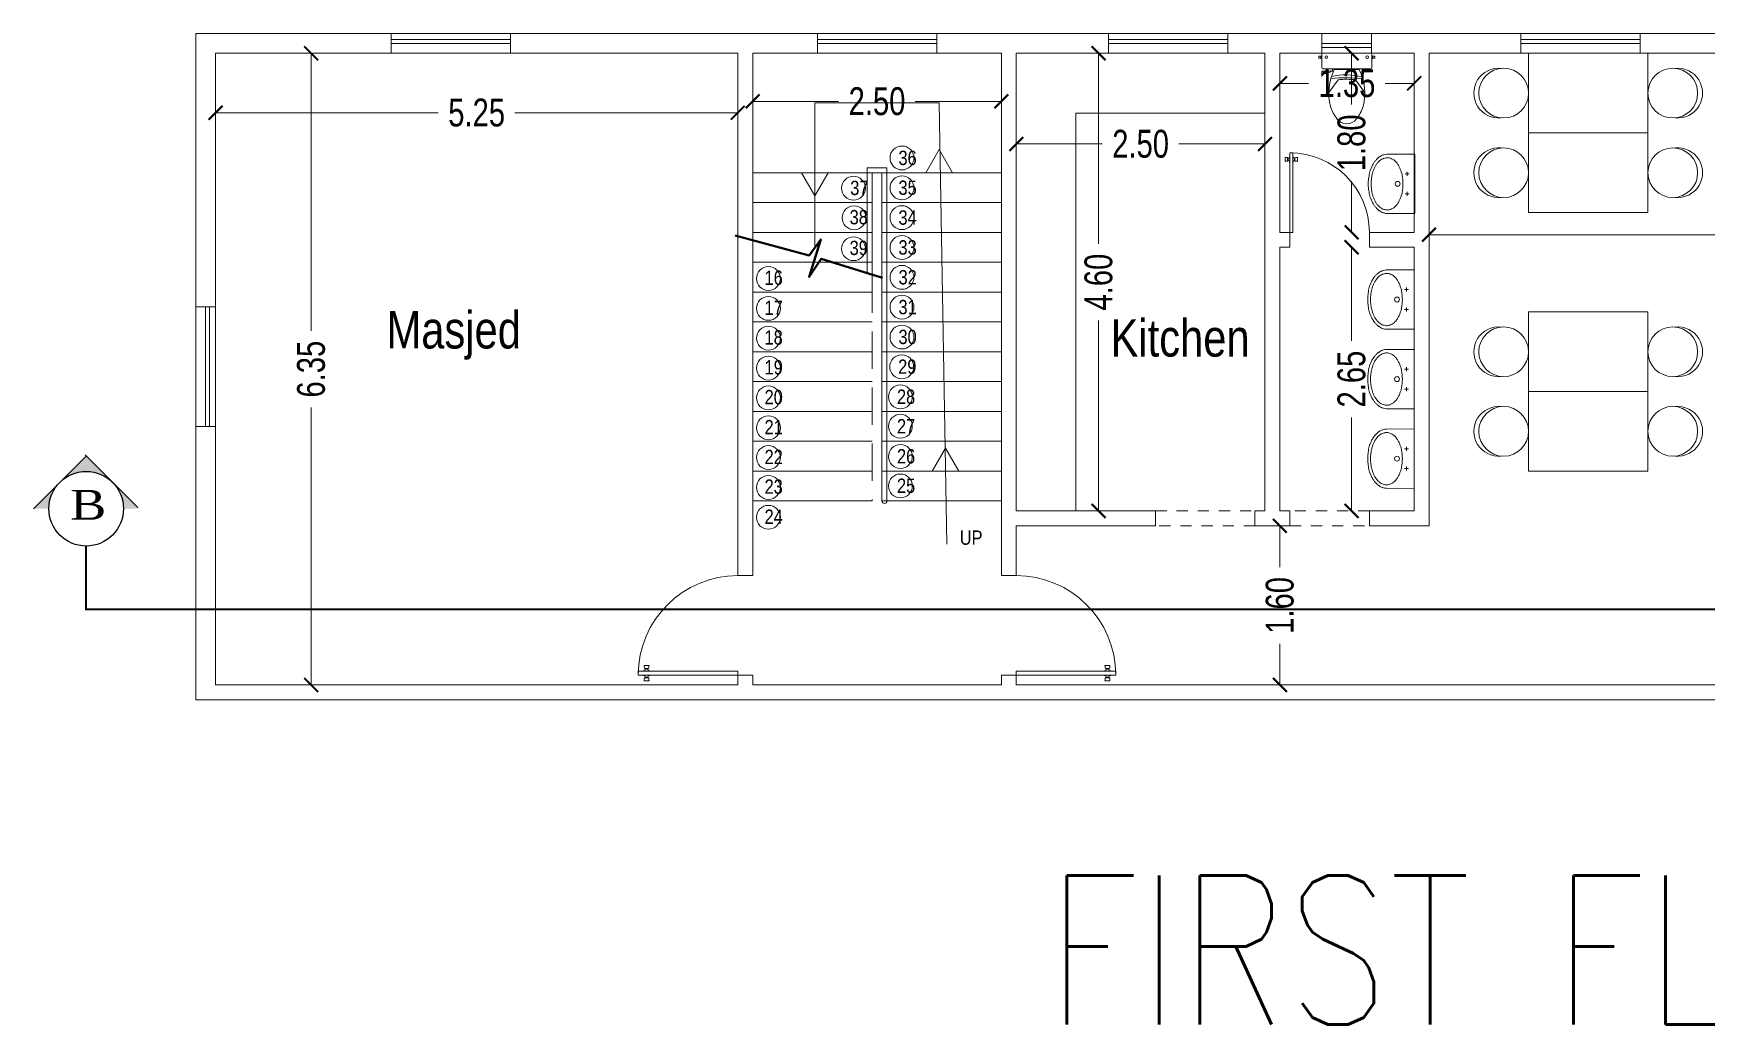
# Model space of a CAD drawing. Header units: millimetres. Extents: x -401 to 2889, y -234 to 146.
# Drawn here: x 227.12 to 243.94, y -32.61 to -22.65 of the extents above; entities that cross this region are included whole.
import ezdxf

# ---------------------------------------------------------------- set-up
doc = ezdxf.new("R2010")
doc.units = ezdxf.units.MM
doc.header["$LTSCALE"] = 3
doc.header["$MEASUREMENT"] = 0
for name, pattern in [('CACHE2', [0.1875, 0.125, -0.0625]), ('CENTER', [50.8, 31.75, -6.35, 6.35, -6.35]), ('CONTINU', [0]), ('HIDDEN2', [0.1875, 0.125, -0.0625])]:
    doc.linetypes.add(name, pattern=pattern)
doc.layers.get('0').update_dxf_attribs({"color": 3, "lineweight": 9})
doc.layers.add('AJEC LOGO', color=4, linetype='Continuous')
doc.layers.add('ARCH_SUBTITLE TEXT', color=10, linetype='Continuous')
for name, color, linetype, lineweight in [('DIM-IN', 1, 'Continuous', 0), ('Drw - Arch - brick (0.20)', 7, 'CONTINU', 20), ('Drw - Arch - brick (0.40)', 1, 'CONTINU', 40), ('Drw - Arch - Door (0.05)', 141, 'CONTINU', 5), ('Drw - Arch - Furniture (0.05)', 31, 'Continuous', 5), ('Drw - Arch - Stairs (0.15)', 3, 'CONTINU', 15), ('Drw - Arch - Window (0.05)', 4, 'CONTINU', 5), ('Drw - Hatch', 8, 'CONTINU', 0), ('Drw - Text', 2, 'CONTINU', 0), ('HIDDEN', 6, 'HIDDEN2', 13), ('SAINT', 140, 'Continuous', 9), ('text', 7, 'Continuous', 0)]:
    doc.layers.add(name, color=color, linetype=linetype, lineweight=lineweight)
doc.styles.add('drwazah arabic', font='ARIALUNI.TTF', dxfattribs={"width": 0.75})
doc.styles.add('Drwazah english', font='sosa.shx', dxfattribs={"width": 0.75})
doc.styles.add('SC 50', font='romans.shx', dxfattribs={"width": 0.9})
doc.styles.get("Standard").update_dxf_attribs({"font": 'simplex.shx', "width": 0.8})
doc.dimstyles.new('Arch A-D 1-200m', dxfattribs={"dimscale": 2, "dimtxt": 0.14, "dimasz": 0.07, "dimexe": 0, "dimexo": 0, "dimgap": 0.05, "dimtad": 0, "dimzin": 1, "dimdsep": 46, "dimtxsty": 'drwazah arabic', "dimblk": 'ARCHTICK', "dimcen": 0, "dimse1": 1, "dimse2": 1, "dimclrd": 9, "dimclre": 9, "dimclrt": 6, "dimaunit": 2, "dimazin": 0, "dimtfac": 1, "dimtmove": 0, "dimatfit": 0, "dimldrblk": 'ARCHTICK', "dimfxl": 0.18, "dimtolj": 1, "dimtzin": 0, "dimlwd": 9, "dimlwe": 9, "dimarcsym": 2})

# ---------------------------------------------------------------- blocks, each defined once
blk = doc.blocks.new('1 M')
at = {"layer": 'Drw - Arch - Door (0.05)'}
for p, q in [((-4544.375, 1057.03), (-4544.375, 1058.03)), ((-4544.375, 1058.03), (-4544.337, 1058.03)), ((-4544.337, 1057.03), (-4544.337, 1058.03)), ((-4544.434, 1057.971), (-4544.433, 1057.972)), ((-4544.434, 1057.97), (-4544.434, 1057.971)), ((-4544.434, 1057.923), (-4544.434, 1057.971)), ((-4544.434, 1057.97), (-4544.434, 1057.969)), ((-4544.434, 1057.968), (-4544.434, 1057.969)), ((-4544.434, 1057.969), (-4544.434, 1057.969)), ((-4544.434, 1057.968), (-4544.434, 1057.967)), ((-4544.434, 1057.967), (-4544.434, 1057.966)), ((-4544.434, 1057.963), (-4544.434, 1057.966)), ((-4544.434, 1057.963), (-4544.434, 1057.963)), ((-4544.434, 1057.963), (-4544.434, 1057.959)), ((-4544.434, 1057.959), (-4544.434, 1057.958)), ((-4544.434, 1057.953), (-4544.434, 1057.958)), ((-4544.434, 1057.953), (-4544.434, 1057.953)), ((-4544.434, 1057.941), (-4544.434, 1057.953)), ((-4544.434, 1057.936), (-4544.434, 1057.941)), ((-4544.434, 1057.941), (-4544.434, 1057.941)), ((-4544.434, 1057.936), (-4544.434, 1057.935)), ((-4544.434, 1057.935), (-4544.434, 1057.931)), ((-4544.434, 1057.928), (-4544.434, 1057.931)), ((-4544.434, 1057.931), (-4544.434, 1057.931)), ((-4544.434, 1057.927), (-4544.434, 1057.928)), ((-4544.434, 1057.926), (-4544.434, 1057.927)), ((-4544.434, 1057.925), (-4544.434, 1057.926)), ((-4544.434, 1057.925), (-4544.434, 1057.924)), ((-4544.434, 1057.925), (-4544.434, 1057.925)), ((-4544.434, 1057.923), (-4544.434, 1057.924)), ((-4544.433, 1057.922), (-4544.434, 1057.923)), ((-4544.433, 1057.972), (-4544.432, 1057.972)), ((-4544.433, 1057.922), (-4544.433, 1057.972)), ((-4544.432, 1057.922), (-4544.433, 1057.922)), ((-4544.432, 1057.972), (-4544.424, 1057.972)), ((-4544.424, 1057.923), (-4544.432, 1057.922)), ((-4544.424, 1057.972), (-4544.416, 1057.971)), ((-4544.416, 1057.924), (-4544.424, 1057.923)), ((-4544.416, 1057.971), (-4544.408, 1057.969)), ((-4544.408, 1057.925), (-4544.416, 1057.924)), ((-4544.408, 1057.969), (-4544.403, 1057.968)), ((-4544.403, 1057.926), (-4544.408, 1057.925)), ((-4544.403, 1057.968), (-4544.402, 1057.967)), ((-4544.403, 1057.926), (-4544.403, 1057.968)), ((-4544.402, 1057.927), (-4544.403, 1057.926)), ((-4544.402, 1057.967), (-4544.401, 1057.959)), ((-4544.402, 1057.927), (-4544.402, 1057.967)), ((-4544.401, 1057.935), (-4544.402, 1057.927)), ((-4544.401, 1057.959), (-4544.4, 1057.958)), ((-4544.401, 1057.959), (-4544.401, 1057.935)), ((-4544.4, 1057.936), (-4544.401, 1057.935)), ((-4544.4, 1057.958), (-4544.397, 1057.958)), ((-4544.4, 1057.958), (-4544.4, 1057.936)), ((-4544.397, 1057.936), (-4544.4, 1057.936)), ((-4544.397, 1057.96), (-4544.396, 1057.961)), ((-4544.397, 1057.96), (-4544.397, 1057.958)), ((-4544.397, 1057.958), (-4544.397, 1057.936)), ((-4544.397, 1057.936), (-4544.397, 1057.934)), ((-4544.396, 1057.933), (-4544.397, 1057.934)), ((-4544.396, 1057.961), (-4544.386, 1057.963)), ((-4544.386, 1057.931), (-4544.396, 1057.933)), ((-4544.386, 1057.963), (-4544.385, 1057.963)), ((-4544.385, 1057.931), (-4544.386, 1057.931)), ((-4544.385, 1057.963), (-4544.384, 1057.963)), ((-4544.384, 1057.931), (-4544.385, 1057.931)), ((-4544.384, 1057.965), (-4544.38, 1057.979)), ((-4544.384, 1057.964), (-4544.384, 1057.965)), ((-4544.384, 1057.963), (-4544.384, 1057.964)), ((-4544.384, 1057.93), (-4544.384, 1057.931)), ((-4544.384, 1057.929), (-4544.384, 1057.93)), ((-4544.38, 1057.915), (-4544.384, 1057.929)), ((-4544.38, 1057.979), (-4544.379, 1057.98)), ((-4544.38, 1057.979), (-4544.38, 1057.979)), ((-4544.38, 1057.915), (-4544.38, 1057.915)), ((-4544.379, 1057.915), (-4544.38, 1057.915)), ((-4544.379, 1057.98), (-4544.378, 1057.98)), ((-4544.379, 1057.98), (-4544.379, 1057.98)), ((-4544.379, 1057.914), (-4544.379, 1057.915)), ((-4544.378, 1057.914), (-4544.379, 1057.914)), ((-4544.378, 1057.98), (-4544.375, 1057.98)), ((-4544.375, 1057.914), (-4544.378, 1057.914)), ((-4544.334, 1057.98), (-4544.337, 1057.98)), ((-4544.337, 1057.914), (-4544.334, 1057.914)), ((-4544.333, 1057.98), (-4544.334, 1057.98)), ((-4544.334, 1057.914), (-4544.333, 1057.914)), ((-4544.333, 1057.979), (-4544.333, 1057.98)), ((-4544.333, 1057.98), (-4544.333, 1057.98)), ((-4544.332, 1057.979), (-4544.333, 1057.979)), ((-4544.333, 1057.915), (-4544.332, 1057.915)), ((-4544.333, 1057.914), (-4544.333, 1057.915)), ((-4544.333, 1057.915), (-4544.333, 1057.915)), ((-4544.329, 1057.965), (-4544.332, 1057.979)), ((-4544.332, 1057.915), (-4544.329, 1057.929)), ((-4544.328, 1057.964), (-4544.329, 1057.965)), ((-4544.329, 1057.929), (-4544.328, 1057.93)), ((-4544.328, 1057.963), (-4544.328, 1057.964)), ((-4544.327, 1057.963), (-4544.328, 1057.963)), ((-4544.328, 1057.93), (-4544.328, 1057.931)), ((-4544.328, 1057.931), (-4544.327, 1057.931)), ((-4544.326, 1057.963), (-4544.327, 1057.963)), ((-4544.327, 1057.931), (-4544.326, 1057.931)), ((-4544.316, 1057.961), (-4544.326, 1057.963)), ((-4544.326, 1057.931), (-4544.316, 1057.933)), ((-4544.316, 1057.96), (-4544.316, 1057.961)), ((-4544.316, 1057.96), (-4544.316, 1057.958)), ((-4544.312, 1057.958), (-4544.316, 1057.958)), ((-4544.316, 1057.958), (-4544.316, 1057.936)), ((-4544.316, 1057.936), (-4544.312, 1057.936)), ((-4544.316, 1057.936), (-4544.316, 1057.934)), ((-4544.316, 1057.933), (-4544.316, 1057.934)), ((-4544.31, 1057.967), (-4544.312, 1057.959)), ((-4544.312, 1057.959), (-4544.312, 1057.958)), ((-4544.312, 1057.959), (-4544.312, 1057.935)), ((-4544.312, 1057.958), (-4544.312, 1057.936)), ((-4544.312, 1057.936), (-4544.312, 1057.935)), ((-4544.312, 1057.935), (-4544.31, 1057.927)), ((-4544.304, 1057.969), (-4544.31, 1057.968)), ((-4544.31, 1057.968), (-4544.31, 1057.967)), ((-4544.31, 1057.926), (-4544.31, 1057.968)), ((-4544.31, 1057.927), (-4544.31, 1057.967)), ((-4544.31, 1057.927), (-4544.31, 1057.926)), ((-4544.31, 1057.926), (-4544.304, 1057.925)), ((-4544.296, 1057.971), (-4544.304, 1057.969)), ((-4544.304, 1057.925), (-4544.296, 1057.924)), ((-4544.288, 1057.972), (-4544.296, 1057.971)), ((-4544.296, 1057.924), (-4544.288, 1057.923)), ((-4544.28, 1057.972), (-4544.288, 1057.972)), ((-4544.288, 1057.923), (-4544.28, 1057.922)), ((-4544.279, 1057.972), (-4544.28, 1057.972)), ((-4544.28, 1057.922), (-4544.279, 1057.922)), ((-4544.278, 1057.971), (-4544.279, 1057.972)), ((-4544.279, 1057.922), (-4544.279, 1057.972)), ((-4544.279, 1057.922), (-4544.278, 1057.923)), ((-4544.278, 1057.97), (-4544.278, 1057.971)), ((-4544.278, 1057.923), (-4544.278, 1057.971)), ((-4544.278, 1057.97), (-4544.278, 1057.969)), ((-4544.278, 1057.968), (-4544.278, 1057.969)), ((-4544.278, 1057.969), (-4544.278, 1057.969)), ((-4544.278, 1057.968), (-4544.278, 1057.967)), ((-4544.278, 1057.967), (-4544.278, 1057.966)), ((-4544.278, 1057.963), (-4544.278, 1057.966)), ((-4544.278, 1057.963), (-4544.278, 1057.963)), ((-4544.278, 1057.963), (-4544.278, 1057.959)), ((-4544.278, 1057.959), (-4544.278, 1057.958)), ((-4544.278, 1057.953), (-4544.278, 1057.958)), ((-4544.278, 1057.953), (-4544.278, 1057.953)), ((-4544.278, 1057.941), (-4544.278, 1057.953)), ((-4544.278, 1057.936), (-4544.278, 1057.941)), ((-4544.278, 1057.941), (-4544.278, 1057.941)), ((-4544.278, 1057.936), (-4544.278, 1057.935)), ((-4544.278, 1057.935), (-4544.278, 1057.931)), ((-4544.278, 1057.928), (-4544.278, 1057.931)), ((-4544.278, 1057.931), (-4544.278, 1057.931)), ((-4544.278, 1057.927), (-4544.278, 1057.928)), ((-4544.278, 1057.926), (-4544.278, 1057.927)), ((-4544.278, 1057.925), (-4544.278, 1057.926)), ((-4544.278, 1057.925), (-4544.278, 1057.924)), ((-4544.278, 1057.925), (-4544.278, 1057.925)), ((-4544.278, 1057.923), (-4544.278, 1057.924)), ((-4544.375, 1057.03), (-4544.337, 1057.03))]:
    blk.add_line(p, q, dxfattribs=at)
blk.add_arc((-4544.375, 1057.03), 1, 0, 90, dxfattribs=at)
blk = doc.blocks.new('_ArchTick')
at = {"color": 0, "linetype": 'ByBlock', "const_width": 0.15}
blk.add_lwpolyline([(-0.5, -0.5), (0.5, 0.5)], dxfattribs=at)
blk = doc.blocks.new('*D210')
at = {"layer": 'Defpoints', "color": 0, "transparency": 16777216}
for p in [(237.003, -22.845), (239.503, -22.845), (237.003, -23.756)]:
    blk.add_point(p, dxfattribs=at)
at = {"layer": 'DIM-IN', "color": 9, "linetype": 'ByBlock', "lineweight": 9, "transparency": 16777216}
for p, q in [((237.003, -23.756), (237.867, -23.756)), ((239.503, -23.756), (238.638, -23.756))]:
    blk.add_line(p, q, dxfattribs=at)
at = {"layer": 'DIM-IN', "color": 9, "lineweight": 9, "transparency": 16777216, "xscale": 0.14, "yscale": 0.14, "zscale": 0.14, "rotation": 180}
blk.add_blockref('_ArchTick', (237.003, -23.756), dxfattribs=at)
at = {"layer": 'DIM-IN', "color": 9, "lineweight": 9, "transparency": 16777216, "xscale": 0.14, "yscale": 0.14, "zscale": 0.14}
blk.add_blockref('_ArchTick', (239.503, -23.756), dxfattribs=at)
at = {"layer": 'DIM-IN', "color": 6, "transparency": 16777216, "insert": (238.253, -23.756), "char_height": 0.28, "attachment_point": 5, "style": 'drwazah arabic'}
blk.add_mtext('\\A1;2.50', dxfattribs=at)
blk = doc.blocks.new('*D211')
at = {"layer": 'Defpoints', "color": 0, "transparency": 16777216}
for p in [(237.83, -22.845), (238.403, -22.845), (238.403, -27.445)]:
    blk.add_point(p, dxfattribs=at)
at = {"layer": 'DIM-IN', "color": 9, "linetype": 'ByBlock', "lineweight": 9, "transparency": 16777216}
for p, q in [((237.83, -22.845), (237.83, -24.76)), ((237.83, -27.445), (237.83, -25.531))]:
    blk.add_line(p, q, dxfattribs=at)
at = {"layer": 'DIM-IN', "color": 9, "lineweight": 9, "transparency": 16777216, "xscale": 0.14, "yscale": 0.14, "zscale": 0.14}
for p, rotation in [((237.83, -22.845), 90), ((237.83, -27.445), 270)]:
    blk.add_blockref('_ArchTick', p, dxfattribs=dict(at, rotation=rotation))
at = {"layer": 'DIM-IN', "color": 6, "transparency": 16777216, "insert": (237.83, -25.145), "char_height": 0.28, "attachment_point": 5, "rotation": 90, "style": 'drwazah arabic'}
blk.add_mtext('\\A1;4.60', dxfattribs=at)
blk = doc.blocks.new('*D212')
at = {"layer": 'Defpoints', "color": 0, "transparency": 16777216}
for p in [(228.953, -22.845), (229.914, -22.845), (228.953, -29.195)]:
    blk.add_point(p, dxfattribs=at)
at = {"layer": 'DIM-IN', "color": 9, "linetype": 'ByBlock', "lineweight": 9, "transparency": 16777216}
for p, q in [((229.914, -22.845), (229.914, -25.635)), ((229.914, -29.195), (229.914, -26.406))]:
    blk.add_line(p, q, dxfattribs=at)
at = {"layer": 'DIM-IN', "color": 9, "lineweight": 9, "transparency": 16777216, "xscale": 0.14, "yscale": 0.14, "zscale": 0.14}
for p, rotation in [((229.914, -22.845), 90), ((229.914, -29.195), 270)]:
    blk.add_blockref('_ArchTick', p, dxfattribs=dict(at, rotation=rotation))
at = {"layer": 'DIM-IN', "color": 6, "transparency": 16777216, "insert": (229.914, -26.02), "char_height": 0.28, "attachment_point": 5, "rotation": 90, "style": 'drwazah arabic'}
blk.add_mtext('\\A1;6.35', dxfattribs=at)
blk = doc.blocks.new('*D213')
at = {"layer": 'Defpoints', "color": 0, "transparency": 16777216}
for p in [(228.953, -22.845), (234.203, -22.845), (234.203, -23.442)]:
    blk.add_point(p, dxfattribs=at)
at = {"layer": 'DIM-IN', "color": 9, "linetype": 'ByBlock', "lineweight": 9, "transparency": 16777216}
for p, q in [((228.953, -23.442), (231.192, -23.442)), ((234.203, -23.442), (231.963, -23.442))]:
    blk.add_line(p, q, dxfattribs=at)
at = {"layer": 'DIM-IN', "color": 9, "lineweight": 9, "transparency": 16777216, "xscale": 0.14, "yscale": 0.14, "zscale": 0.14, "rotation": 180}
blk.add_blockref('_ArchTick', (228.953, -23.442), dxfattribs=at)
at = {"layer": 'DIM-IN', "color": 9, "lineweight": 9, "transparency": 16777216, "xscale": 0.14, "yscale": 0.14, "zscale": 0.14}
blk.add_blockref('_ArchTick', (234.203, -23.442), dxfattribs=at)
at = {"layer": 'DIM-IN', "color": 6, "transparency": 16777216, "insert": (231.578, -23.442), "char_height": 0.28, "attachment_point": 5, "style": 'drwazah arabic'}
blk.add_mtext('\\A1;5.25', dxfattribs=at)
blk = doc.blocks.new('*D208')
at = {"layer": 'Defpoints', "color": 0, "transparency": 16777216}
for p in [(250.153, -24.668), (241.153, -27.595), (250.153, -27.595)]:
    blk.add_point(p, dxfattribs=at)
at = {"layer": 'DIM-IN', "color": 9, "linetype": 'ByBlock', "lineweight": 9, "transparency": 16777216}
for p, q in [((241.153, -24.668), (245.267, -24.668)), ((250.153, -24.668), (246.038, -24.668))]:
    blk.add_line(p, q, dxfattribs=at)
at = {"layer": 'DIM-IN', "color": 9, "lineweight": 9, "transparency": 16777216, "xscale": 0.14, "yscale": 0.14, "zscale": 0.14, "rotation": 180}
blk.add_blockref('_ArchTick', (241.153, -24.668), dxfattribs=at)
at = {"layer": 'DIM-IN', "color": 9, "lineweight": 9, "transparency": 16777216, "xscale": 0.14, "yscale": 0.14, "zscale": 0.14}
blk.add_blockref('_ArchTick', (250.153, -24.668), dxfattribs=at)
at = {"layer": 'DIM-IN', "color": 6, "transparency": 16777216, "insert": (245.653, -24.668), "char_height": 0.28, "attachment_point": 5, "style": 'drwazah arabic'}
blk.add_mtext('\\A1;9.00', dxfattribs=at)
blk = doc.blocks.new('*D209')
at = {"layer": 'Defpoints', "color": 0, "transparency": 16777216}
for p in [(239.653, -27.595), (239.653, -29.195), (239.653, -29.195)]:
    blk.add_point(p, dxfattribs=at)
at = {"layer": 'DIM-IN', "color": 9, "linetype": 'ByBlock', "lineweight": 9, "transparency": 16777216}
for p, q in [((239.653, -27.595), (239.653, -28.01)), ((239.653, -29.195), (239.653, -28.781))]:
    blk.add_line(p, q, dxfattribs=at)
at = {"layer": 'DIM-IN', "color": 9, "lineweight": 9, "transparency": 16777216, "xscale": 0.14, "yscale": 0.14, "zscale": 0.14}
for p, rotation in [((239.653, -27.595), 90), ((239.653, -29.195), 270)]:
    blk.add_blockref('_ArchTick', p, dxfattribs=dict(at, rotation=rotation))
at = {"layer": 'DIM-IN', "color": 6, "transparency": 16777216, "insert": (239.653, -28.395), "char_height": 0.28, "attachment_point": 5, "rotation": 90, "style": 'drwazah arabic'}
blk.add_mtext('\\A1;1.60', dxfattribs=at)
blk = doc.blocks.new('wash-1')
at = {"color": 0, "linetype": 'ByBlock'}
for p, q in [((-0.299, 0), (-0.298, -0.28)), ((0.299, 0), (-0.299, 0)), ((0.298, -0.28), (0.299, 0)), ((-0.08, -0.077), (-0.12, -0.077)), ((-0.1, -0.057), (-0.1, -0.097)), ((0.08, -0.077), (0.12, -0.077)), ((0.1, -0.057), (0.1, -0.097)), ((-0.293, -0.309), (-0.29, -0.316)), ((0.29, -0.316), (0.293, -0.309)), ((-0.018, -0.467), (0, -0.467)), ((0, -0.439), (-0.015, -0.439)), ((0.015, -0.439), (0, -0.439)), ((0, -0.467), (0.018, -0.467))]:
    blk.add_line(p, q, dxfattribs=at)
blk.add_circle((0, -0.172), 0.025, dxfattribs=at)
for centre, radius, start, end in [((-0.032, -0.419), 0.298, 119.5384, 126.0455), ((-0.035, -0.414), 0.292, 112.8889, 119.5334), ((-0.047, -0.384), 0.259, 105.8293, 112.8859), ((-0.028, -0.451), 0.33, 100.2651, 105.8331), ((0.017, -0.734), 0.616, 91.5357, 99.6683), ((-0.017, -0.734), 0.616, 80.3291, 88.4617), ((0.028, -0.451), 0.33, 74.1669, 79.7349), ((0.047, -0.384), 0.259, 67.1141, 74.1707), ((0.035, -0.414), 0.292, 60.4666, 67.1111), ((0.032, -0.419), 0.298, 53.9545, 60.4616), ((-0.201, -0.279), 0.0968, 180.3, 197.9123), ((-0.165, -0.276), 0.132, 197.9119, 207.6464), ((-0.183, -0.277), 0.0805, 164.696, 177.6311), ((-0.173, -0.277), 0.09, 177.6362, 189.223), ((-0.144, -0.273), 0.119, 189.2301, 199.2848), ((-0.121, -0.294), 0.145, 155.0769, 164.6969), ((-0.155, -0.276), 0.108, 199.2854, 210.4378), ((-0.121, -0.294), 0.145, 145.4065, 155.0723), ((-0.109, -0.249), 0.162, 210.4303, 219.5241), ((-0.129, -0.288), 0.135, 135.3929, 145.4019), ((-0.122, -0.295), 0.145, 126.0467, 135.3922), ((0.122, -0.295), 0.145, 44.6078, 53.9533), ((0.129, -0.288), 0.135, 34.5981, 44.6071), ((0.109, -0.249), 0.162, 320.4759, 329.5697), ((0.121, -0.294), 0.145, 24.9277, 34.5935), ((0.155, -0.276), 0.108, 329.5597, 340.7121), ((0.121, -0.294), 0.145, 15.3031, 24.9231), ((0.144, -0.273), 0.119, 340.7179, 350.7725), ((0.183, -0.277), 0.0805, 2.3689, 15.304), ((0.173, -0.277), 0.09, 350.777, 2.3638), ((0.165, -0.276), 0.132, 332.3536, 342.0881), ((0.201, -0.279), 0.0968, 342.0877, 359.7), ((-0.152, -0.269), 0.146, 207.644, 216.898), ((-0.106, -0.234), 0.205, 216.8919, 223.5363), ((-0.053, -0.184), 0.277, 223.5434, 229.2488), ((-0.12, -0.259), 0.147, 219.5248, 229.5566), ((-0.103, -0.242), 0.201, 229.2557, 237.1136), ((-0.065, -0.193), 0.232, 229.5598, 237.5322), ((-0.023, -0.117), 0.349, 237.1226, 243.08), ((-0.045, -0.163), 0.269, 237.5332, 244.4524), ((0, -0.073), 0.398, 243.0864, 248.3109), ((-0.04, -0.153), 0.28, 244.4603, 251.2421), ((-0.063, -0.232), 0.228, 248.3137, 255.2329), ((-0.019, -0.089), 0.347, 251.2414, 256.7179), ((-0.023, -0.078), 0.387, 255.2295, 259.3085), ((-0.012, -0.058), 0.379, 256.7125, 261.9599), ((-0.012, -0.02), 0.445, 259.3091, 263.1132), ((0.08, 0.591), 1.034, 261.9603, 263.8854), ((0.031, 0.336), 0.804, 263.1071, 265.2155), ((-0.011, -0.173), 0.294, 265.2152, 268.6985), ((-0.01, -0.246), 0.193, 263.8941, 268.3626), ((0.01, -0.246), 0.193, 271.6374, 276.1059), ((0.011, -0.173), 0.294, 271.3015, 274.7848), ((-0.08, 0.591), 1.034, 276.1146, 278.0397), ((-0.031, 0.336), 0.804, 274.7845, 276.8929), ((0.012, -0.058), 0.379, 278.0401, 283.2875), ((0.012, -0.02), 0.445, 276.8868, 280.6909), ((0.023, -0.078), 0.387, 280.6915, 284.7705), ((0.019, -0.089), 0.347, 283.2817, 288.7581), ((0.063, -0.232), 0.228, 284.7671, 291.6863), ((0.04, -0.153), 0.28, 288.7585, 295.5403), ((0, -0.073), 0.398, 291.6885, 296.9129), ((0.045, -0.163), 0.269, 295.5468, 302.466), ((0.023, -0.117), 0.349, 296.9208, 302.8782), ((0.065, -0.193), 0.232, 302.4689, 310.4412), ((0.103, -0.242), 0.201, 302.8864, 310.7443), ((0.12, -0.259), 0.147, 310.4434, 320.4752), ((0.053, -0.184), 0.277, 310.7512, 316.4566), ((0.106, -0.234), 0.205, 316.4637, 323.1081), ((0.152, -0.269), 0.146, 323.102, 332.356)]:
    blk.add_arc(centre, radius, start, end, dxfattribs=at)
blk = doc.blocks.new('ee')
at = {"layer": 'SAINT', "color": 0}
for p, q in [((0.32, 0.091), (0.193, 0.183)), ((0.433, 0.243), (0.433, -0.237)), ((0.578, 0.253), (0.443, 0.253)), ((0.536, 0.264), (0.536, 0.254)), ((0.561, 0.264), (0.536, 0.264)), ((0.561, 0.254), (0.536, 0.254)), ((0.539, 0.284), (0.539, 0.264)), ((0.558, 0.284), (0.539, 0.284)), ((0.558, 0.284), (0.558, 0.264)), ((0.561, 0.264), (0.561, 0.254)), ((0.588, 0.243), (0.588, -0.237)), ((0.426, 0.128), (0.426, -0.122)), ((0.322, -0.085), (0.193, -0.178)), ((0.386, -0.196), (0.401, -0.157)), ((0.401, -0.157), (0.408, -0.157)), ((0.408, -0.141), (0.433, -0.141)), ((0.408, -0.141), (0.408, -0.247)), ((0.386, -0.196), (0.386, -0.247)), ((0.408, -0.247), (0.386, -0.247)), ((0.408, -0.2), (0.433, -0.2)), ((0.578, -0.247), (0.443, -0.247)), ((0.561, -0.249), (0.536, -0.249)), ((0.536, -0.259), (0.536, -0.249)), ((0.561, -0.259), (0.536, -0.259)), ((0.539, -0.279), (0.539, -0.259)), ((0.558, -0.279), (0.539, -0.279)), ((0.558, -0.279), (0.558, -0.259)), ((0.561, -0.259), (0.561, -0.249))]:
    blk.add_line(p, q, dxfattribs=at)
for centre in [(0.549, 0.208), (0.549, -0.203)]:
    blk.add_circle(centre, 0.0125, dxfattribs=at)
for centre, radius, start, end in [((0.184, -0.374), 0.557, 64.2321, 103.6755), ((0.443, 0.243), 0.01, 90, 180), ((0.578, 0.243), 0.01, 360, 90), ((-0.001, 0.002), 0.12, 126.3794, 233.6206), ((0.208, -0.262), 0.457, 109.8949, 127.7618), ((-0.364, -0.001), 0.691, 353.0361, 7.6986), ((-1.179, -0.01), 1.521, 354.4729, 6.5448), ((-0.288, -0.003), 0.659, 346.9796, 14.0724), ((0.201, 0.265), 0.452, 232.7451, 250.7058), ((0.184, 0.379), 0.557, 256.3245, 295.7679), ((0.443, -0.237), 0.01, 180, 270), ((0.578, -0.237), 0.01, 270, 360)]:
    blk.add_arc(centre, radius, start, end, dxfattribs=at)
blk = doc.blocks.new('*D219')
at = {"layer": 'Defpoints', "color": 0, "transparency": 16777216}
for p in [(239.653, -22.845), (241.003, -22.845), (241.003, -23.147)]:
    blk.add_point(p, dxfattribs=at)
at = {"layer": 'DIM-IN', "color": 9, "linetype": 'ByBlock', "lineweight": 9, "transparency": 16777216}
for p, q in [((239.653, -23.147), (239.942, -23.147)), ((241.003, -23.147), (240.713, -23.147))]:
    blk.add_line(p, q, dxfattribs=at)
at = {"layer": 'DIM-IN', "color": 9, "lineweight": 9, "transparency": 16777216, "xscale": 0.14, "yscale": 0.14, "zscale": 0.14, "rotation": 180}
blk.add_blockref('_ArchTick', (239.653, -23.147), dxfattribs=at)
at = {"layer": 'DIM-IN', "color": 9, "lineweight": 9, "transparency": 16777216, "xscale": 0.14, "yscale": 0.14, "zscale": 0.14}
blk.add_blockref('_ArchTick', (241.003, -23.147), dxfattribs=at)
at = {"layer": 'DIM-IN', "color": 6, "transparency": 16777216, "insert": (240.328, -23.147), "char_height": 0.28, "attachment_point": 5, "style": 'drwazah arabic'}
blk.add_mtext('\\A1;1.35', dxfattribs=at)
blk = doc.blocks.new('*D220')
at = {"layer": 'Defpoints', "color": 0, "transparency": 16777216}
for p in [(241.003, -22.845), (240.374, -24.645), (241.003, -24.645)]:
    blk.add_point(p, dxfattribs=at)
at = {"layer": 'DIM-IN', "color": 9, "linetype": 'ByBlock', "lineweight": 9, "transparency": 16777216}
for p, q in [((240.374, -22.845), (240.374, -23.36)), ((240.374, -24.645), (240.374, -24.131))]:
    blk.add_line(p, q, dxfattribs=at)
at = {"layer": 'DIM-IN', "color": 9, "lineweight": 9, "transparency": 16777216, "xscale": 0.14, "yscale": 0.14, "zscale": 0.14}
for p, rotation in [((240.374, -22.845), 90), ((240.374, -24.645), 270)]:
    blk.add_blockref('_ArchTick', p, dxfattribs=dict(at, rotation=rotation))
at = {"layer": 'DIM-IN', "color": 6, "transparency": 16777216, "insert": (240.374, -23.745), "char_height": 0.28, "attachment_point": 5, "rotation": 90, "style": 'drwazah arabic'}
blk.add_mtext('\\A1;1.80', dxfattribs=at)
blk = doc.blocks.new('*D221')
at = {"layer": 'Defpoints', "color": 0, "transparency": 16777216}
for p in [(241.003, -24.795), (240.374, -27.445), (241.003, -27.445)]:
    blk.add_point(p, dxfattribs=at)
at = {"layer": 'DIM-IN', "color": 9, "linetype": 'ByBlock', "lineweight": 9, "transparency": 16777216}
for p, q in [((240.374, -24.795), (240.374, -25.735)), ((240.374, -27.445), (240.374, -26.506))]:
    blk.add_line(p, q, dxfattribs=at)
at = {"layer": 'DIM-IN', "color": 9, "lineweight": 9, "transparency": 16777216, "xscale": 0.14, "yscale": 0.14, "zscale": 0.14}
for p, rotation in [((240.374, -24.795), 90), ((240.374, -27.445), 270)]:
    blk.add_blockref('_ArchTick', p, dxfattribs=dict(at, rotation=rotation))
at = {"layer": 'DIM-IN', "color": 6, "transparency": 16777216, "insert": (240.374, -26.12), "char_height": 0.28, "attachment_point": 5, "rotation": 90, "style": 'drwazah arabic'}
blk.add_mtext('\\A1;2.65', dxfattribs=at)
blk = doc.blocks.new('*D206')
at = {"layer": 'Defpoints', "color": 0, "transparency": 16777216}
for p in [(234.353, -22.845), (236.853, -22.845), (234.353, -23.328)]:
    blk.add_point(p, dxfattribs=at)
at = {"layer": 'DIM-IN', "color": 9, "linetype": 'ByBlock', "lineweight": 9, "transparency": 16777216}
for p, q in [((234.353, -23.328), (235.217, -23.328)), ((236.853, -23.328), (235.988, -23.328))]:
    blk.add_line(p, q, dxfattribs=at)
at = {"layer": 'DIM-IN', "color": 9, "lineweight": 9, "transparency": 16777216, "xscale": 0.14, "yscale": 0.14, "zscale": 0.14, "rotation": 180}
blk.add_blockref('_ArchTick', (234.353, -23.328), dxfattribs=at)
at = {"layer": 'DIM-IN', "color": 9, "lineweight": 9, "transparency": 16777216, "xscale": 0.14, "yscale": 0.14, "zscale": 0.14}
blk.add_blockref('_ArchTick', (236.853, -23.328), dxfattribs=at)
at = {"layer": 'DIM-IN', "color": 6, "transparency": 16777216, "insert": (235.603, -23.328), "char_height": 0.28, "attachment_point": 5, "style": 'drwazah arabic'}
blk.add_mtext('\\A1;2.50', dxfattribs=at)

msp = doc.modelspace()

# ---------------------------------------------------------------- hatches: boundary and pattern name
at = {"layer": 'AJEC LOGO'}
h = msp.add_hatch(color=6, dxfattribs=at)
h.paths.add_polyline_path([(227.374, -27.171, 0.186055), (227.277, -27.423), (227.122, -27.423)])
h.paths.add_polyline_path([(227.4, -27.145), (227.652, -26.894), (227.903, -27.145, 0.186055), (227.652, -27.048, 0.186055)])
h.paths.add_polyline_path([(228.027, -27.423, 0.186055), (227.93, -27.171), (228.181, -27.423)])

# ---------------------------------------------------------------- linework, layer by layer
at = {"color": 6, "linetype": 'CENTER'}
msp.add_line((227.652, -28.435), (227.652, -27.798), dxfattribs=at)
at = {"color": 6, "linetype": 'CENTER', "ltscale": 0.01, "const_width": 0.02}
msp.add_lwpolyline([(259.642, -28.435), (259.012, -28.435), (259.368, -28.435), (227.652, -28.435), (227.652, -27.798)], dxfattribs=at)
at = {"layer": 'AJEC LOGO', "color": 6}
for p, q in [((227.122, -27.423), (227.652, -26.894)), ((227.641, -26.882), (228.17, -27.412))]:
    msp.add_line(p, q, dxfattribs=at)
msp.add_circle((227.652, -27.423), 0.375, dxfattribs=at)
at = {"layer": 'Drw - Arch - brick (0.20)'}
for p, q in [((228.753, -22.645), (228.753, -29.345)), ((244.353, -22.645), (228.753, -22.645)), ((230.719, -22.645), (230.719, -22.845)), ((231.919, -22.645), (231.919, -22.845)), ((235.003, -22.645), (235.003, -22.845)), ((236.203, -22.645), (236.203, -22.845)), ((237.929, -22.645), (237.929, -22.845)), ((239.129, -22.645), (239.129, -22.845)), ((240.075, -22.845), (240.075, -22.645)), ((240.575, -22.845), (240.575, -22.645)), ((242.075, -22.645), (242.075, -22.845)), ((243.275, -22.645), (243.275, -22.845)), ((228.953, -22.845), (228.953, -29.195)), ((234.203, -22.845), (228.953, -22.845)), ((234.203, -22.845), (234.203, -28.095)), ((234.353, -22.845), (234.353, -28.095)), ((236.853, -22.845), (234.353, -22.845)), ((236.853, -22.845), (236.853, -28.095)), ((237.003, -22.845), (237.003, -27.445)), ((239.503, -22.845), (237.003, -22.845)), ((239.503, -22.845), (239.503, -27.445)), ((239.653, -22.845), (239.653, -24.645)), ((241.003, -22.845), (239.653, -22.845)), ((241.003, -22.845), (241.003, -24.645)), ((241.153, -22.845), (241.153, -27.595)), ((244.353, -22.845), (241.153, -22.845)), ((239.753, -24.645), (239.653, -24.645)), ((239.753, -24.795), (239.753, -24.645)), ((241.003, -24.645), (240.553, -24.645)), ((240.553, -24.795), (240.553, -24.645)), ((239.653, -24.795), (239.653, -27.445)), ((239.753, -24.795), (239.653, -24.795)), ((241.003, -24.795), (240.553, -24.795)), ((241.003, -24.795), (241.003, -27.445)), ((228.953, -25.395), (228.753, -25.395)), ((228.953, -26.595), (228.753, -26.595)), ((237.003, -27.445), (238.403, -27.445)), ((238.403, -27.595), (238.403, -27.445)), ((239.403, -27.445), (239.503, -27.445)), ((239.403, -27.595), (239.403, -27.445)), ((239.653, -27.445), (239.753, -27.445)), ((239.753, -27.595), (239.753, -27.445)), ((240.553, -27.445), (241.003, -27.445)), ((240.553, -27.595), (240.553, -27.445)), ((237.003, -27.595), (237.003, -28.095)), ((237.003, -27.595), (238.403, -27.595)), ((239.403, -27.595), (239.753, -27.595)), ((240.553, -27.595), (241.153, -27.595)), ((234.353, -28.095), (234.203, -28.095)), ((236.853, -28.095), (237.003, -28.095)), ((234.203, -29.095), (234.203, -29.195)), ((234.353, -29.095), (234.203, -29.095)), ((234.353, -29.095), (234.353, -29.195)), ((236.853, -29.095), (236.853, -29.195)), ((236.853, -29.095), (236.853, -29.195)), ((236.853, -29.095), (237.003, -29.095)), ((237.003, -29.095), (237.003, -29.195)), ((237.003, -29.095), (237.003, -29.195)), ((234.203, -29.195), (228.953, -29.195)), ((236.853, -29.195), (234.353, -29.195)), ((250.153, -29.195), (237.003, -29.195)), ((258.753, -29.345), (228.753, -29.345))]:
    msp.add_line(p, q, dxfattribs=at)
at = {"layer": 'Drw - Arch - brick (0.40)'}
msp.add_lwpolyline([(234.178, -24.678), (234.92, -24.877), (235.038, -24.716), (234.92, -25.093), (235.04, -24.912), (235.658, -25.103)], dxfattribs=at)
at = {"layer": 'Drw - Arch - Furniture (0.05)', "linetype": 'ByBlock'}
for q in [(237.603, -27.445), (239.503, -23.445)]:
    msp.add_line((237.603, -23.445), q, dxfattribs=at)
for points in [[(243.353, -22.845), (242.153, -22.845), (242.153, -23.645), (243.353, -23.645)], [(243.353, -23.645), (242.153, -23.645), (242.153, -24.445), (243.353, -24.445)], [(243.353, -25.445), (242.153, -25.445), (242.153, -26.245), (243.353, -26.245)], [(243.353, -26.245), (242.153, -26.245), (242.153, -27.045), (243.353, -27.045)]]:
    msp.add_lwpolyline(points, close=True, dxfattribs=at)
for centre in [(241.903, -23.245), (243.603, -23.245), (241.903, -24.045), (243.603, -24.045), (241.903, -25.845), (243.603, -25.845), (241.903, -26.645), (243.603, -26.645)]:
    msp.add_circle(centre, 0.25, dxfattribs=at)
for centre, start, end in [((241.853, -23.245), 84.2608, 275.7392), ((243.653, -23.245), 264.2608, 95.7392), ((241.853, -24.045), 84.2608, 275.7392), ((243.653, -24.045), 264.2608, 95.7392), ((241.853, -25.845), 84.2608, 275.7392), ((243.653, -25.845), 264.2608, 95.7392), ((241.853, -26.645), 84.2608, 275.7392), ((243.653, -26.645), 264.2608, 95.7392)]:
    msp.add_arc(centre, 0.25, start, end, dxfattribs=at)
at = {"layer": 'Drw - Arch - Stairs (0.15)'}
for p, q in [((234.978, -23.344), (234.978, -24.798)), ((236.228, -23.344), (234.978, -23.344)), ((236.306, -27.778), (236.228, -23.344)), ((234.353, -24.045), (235.603, -24.045)), ((235.503, -23.995), (235.503, -25.065)), ((235.503, -23.995), (235.703, -23.995)), ((235.553, -24.045), (235.553, -25.079)), ((235.603, -24.045), (235.653, -24.045)), ((236.853, -24.045), (235.653, -24.045)), ((235.653, -24.045), (235.653, -27.345)), ((235.703, -23.995), (235.703, -27.345)), ((234.353, -24.345), (235.553, -24.345)), ((236.853, -24.345), (235.653, -24.345)), ((234.353, -24.645), (235.553, -24.645)), ((236.853, -24.645), (235.653, -24.645)), ((234.353, -24.945), (234.966, -24.945)), ((234.966, -24.945), (235.553, -24.945)), ((236.853, -24.945), (235.653, -24.945)), ((234.353, -25.245), (235.553, -25.245)), ((236.853, -25.245), (235.653, -25.245)), ((234.353, -25.545), (235.553, -25.545)), ((236.853, -25.545), (235.653, -25.545)), ((234.353, -25.845), (235.553, -25.845)), ((236.853, -25.845), (235.653, -25.845)), ((234.353, -26.145), (235.553, -26.145)), ((236.853, -26.145), (235.653, -26.145)), ((234.353, -26.445), (235.553, -26.445)), ((236.853, -26.445), (235.653, -26.445)), ((234.353, -26.745), (235.553, -26.745)), ((236.853, -26.745), (235.653, -26.745)), ((234.353, -27.045), (235.553, -27.045)), ((236.853, -27.045), (235.653, -27.045)), ((234.353, -27.345), (235.553, -27.345)), ((236.853, -27.345), (235.653, -27.345))]:
    msp.add_line(p, q, dxfattribs=at)
at = {"layer": 'Drw - Arch - Stairs (0.15)', "linetype": 'CACHE2'}
msp.add_line((235.553, -25.079), (235.553, -27.345), dxfattribs=at)
at = {"layer": 'Drw - Arch - Stairs (0.15)'}
for points in [[(236.094, -24.045), (236.228, -23.813), (236.362, -24.045)], [(234.844, -24.045), (234.978, -24.278), (235.112, -24.045)], [(236.159, -27.045), (236.293, -26.813), (236.427, -27.045)]]:
    msp.add_lwpolyline(points, close=True, dxfattribs=at)
msp.add_arc((235.678, -27.345), 0.025, 180, 0, dxfattribs=at)
at = {"layer": 'Drw - Arch - Window (0.05)'}
for p, q in [((231.919, -22.645), (230.719, -22.645)), ((231.919, -22.705), (230.719, -22.705)), ((236.203, -22.645), (235.003, -22.645)), ((236.203, -22.705), (235.003, -22.705)), ((239.129, -22.645), (237.929, -22.645)), ((239.129, -22.705), (237.929, -22.705)), ((240.075, -22.645), (240.575, -22.645)), ((243.275, -22.645), (242.075, -22.645)), ((243.275, -22.705), (242.075, -22.705)), ((231.919, -22.745), (230.719, -22.745)), ((231.919, -22.845), (230.719, -22.845)), ((236.203, -22.745), (235.003, -22.745)), ((236.203, -22.845), (235.003, -22.845)), ((239.129, -22.745), (237.929, -22.745)), ((239.129, -22.845), (237.929, -22.845)), ((240.075, -22.745), (240.575, -22.745)), ((240.075, -22.786), (240.575, -22.786)), ((240.075, -22.845), (240.575, -22.845)), ((243.275, -22.745), (242.075, -22.745)), ((243.275, -22.845), (242.075, -22.845)), ((228.753, -26.595), (228.753, -25.395)), ((228.853, -26.595), (228.853, -25.395)), ((228.893, -26.595), (228.893, -25.395)), ((228.953, -26.595), (228.953, -25.395))]:
    msp.add_line(p, q, dxfattribs=at)
at = {"layer": 'Drw - Hatch', "lineweight": 0}
for centre in [(235.854, -23.897), (235.367, -24.2), (235.854, -24.197), (235.372, -24.498), (235.854, -24.497), (235.366, -24.809), (235.854, -24.797), (234.511, -25.109), (235.854, -25.097), (234.511, -25.409), (235.854, -25.397), (234.511, -25.709), (235.854, -25.697), (234.511, -26.009), (235.851, -25.996), (234.511, -26.309), (235.838, -26.298), (234.511, -26.609), (235.838, -26.594), (234.511, -26.909), (235.838, -26.898), (235.838, -27.194), (234.511, -27.209), (234.511, -27.509)]:
    msp.add_circle(centre, 0.12, dxfattribs=at)
at = {"layer": 'HIDDEN', "ltscale": 0.3}
for p, q in [((238.403, -27.445), (239.403, -27.445)), ((240.553, -27.445), (239.753, -27.445)), ((239.403, -27.595), (238.403, -27.595)), ((239.753, -27.595), (240.553, -27.595))]:
    msp.add_line(p, q, dxfattribs=at)

# ---------------------------------------------------------------- block references
at = {"layer": 'Drw - Arch - Door (0.05)', "color": 0, "xscale": 0.8000000000001144, "yscale": 0.8000000000001144, "zscale": 0.8000000000001144}
msp.add_blockref('1 M', (3875.253, -870.269), dxfattribs=at)
at = {"layer": 'Drw - Arch - Door (0.05)', "color": 0, "rotation": 89.99999999999997}
msp.add_blockref('1 M', (1291.233, 4515.28), dxfattribs=at)
at = {"layer": 'Drw - Arch - Door (0.05)', "color": 0, "xscale": -1, "rotation": 270}
msp.add_blockref('1 M', (-820.027, 4515.28), dxfattribs=at)
at = {"layer": 'SAINT', "xscale": -1, "rotation": 270}
for name, p in [('ee', (240.323, -23.433)), ('wash-1', (241.009, -24.157)), ('wash-1', (241.003, -25.32)), ('wash-1', (241.003, -26.12)), ('wash-1', (241.003, -26.92))]:
    msp.add_blockref(name, p, dxfattribs=at)

# ---------------------------------------------------------------- texts
at = {"layer": 'ARCH_SUBTITLE TEXT', "color": 4, "linetype": 'Continuous', "insert": (227.492, -27.384, 0), "char_height": 0.29993, "width": 22.92787, "attachment_point": 4, "style": 'SC 50'}
msp.add_mtext('{\\fRomantic|b0|i0|c2|p2;\\W1.2;B}', dxfattribs=at)
at = {"layer": 'Drw - Text', "char_height": 0.144, "width": 0.31695, "attachment_point": 9, "style": 'Drwazah english'}
for s, insert in [('{\\fArial Narrow|b0|i0|c178|p34;\\W1;36}', (236.002, -23.97)), ('{\\fArial Narrow|b0|i0|c178|p34;\\W1;37}', (235.517, -24.272)), ('{\\fArial Narrow|b0|i0|c178|p34;\\W1;35}', (236.002, -24.27)), ('{\\fArial Narrow|b0|i0|c178|p34;\\W1;38}', (235.511, -24.566)), ('{\\fArial Narrow|b0|i0|c178|p34;\\W1;34}', (236.002, -24.57)), ('{\\fArial Narrow|b0|i0|c178|p34;\\W1;33}', (236.002, -24.87)), ('{\\fArial Narrow|b0|i0|c178|p34;\\W1;39}', (235.511, -24.875)), ('{\\fArial Narrow|b0|i0|c178|p34;\\W1;16}', (234.656, -25.175)), ('{\\fArial Narrow|b0|i0|c178|p34;\\W1;32}', (236.003, -25.17)), ('{\\fArial Narrow|b0|i0|c178|p34;\\W1;17}', (234.656, -25.475)), ('{\\fArial Narrow|b0|i0|c178|p34;\\W1;31}', (236.002, -25.47)), ('{\\fArial Narrow|b0|i0|c178|p34;\\W1;18}', (234.656, -25.775)), ('{\\fArial Narrow|b0|i0|c178|p34;\\W1;30}', (236.002, -25.77)), ('{\\fArial Narrow|b0|i0|c178|p34;\\W1;19}', (234.656, -26.075)), ('{\\fArial Narrow|b0|i0|c178|p34;\\W1;29}', (235.999, -26.069)), ('{\\fArial Narrow|b0|i0|c178|p34;\\W1;20}', (234.656, -26.375)), ('{\\fArial Narrow|b0|i0|c178|p34;\\W1;28}', (235.987, -26.371)), ('{\\fArial Narrow|b0|i0|c178|p34;\\W1;21}', (234.656, -26.675)), ('{\\fArial Narrow|b0|i0|c178|p34;\\W1;27}', (235.987, -26.666)), ('{\\fArial Narrow|b0|i0|c178|p34;\\W1;22}', (234.656, -26.975)), ('{\\fArial Narrow|b0|i0|c178|p34;\\W1;26}', (235.987, -26.97)), ('{\\fArial Narrow|b0|i0|c178|p34;\\W1;23}', (234.656, -27.275)), ('{\\fArial Narrow|b0|i0|c178|p34;\\W1;25}', (235.987, -27.266)), ('{\\fArial Narrow|b0|i0|c178|p34;\\W1;24}', (234.656, -27.575)), ('{\\fArial Narrow|b0|i0|c0|p34;\\W1;UP}', (236.664, -27.788))]:
    msp.add_mtext(s, dxfattribs=dict(at, insert=insert))
at = {"layer": 'text', "attachment_point": 1}
for s, width, insert, char_height in [('{\\fArial|b0|i0|c0|p34;Masjed}', 3.06852, (230.672, -25.437), 0.375), ('{\\fArial|b0|i0|c0|p34;Kitchen }', 3.06852, (237.951, -25.519), 0.375), ('FIRST FLOOR', 23.1916, (237.307, -31.109), 1.5)]:
    msp.add_mtext_dynamic_manual_height_columns(s, width=width, gutter_width=12.5, heights=[0], dxfattribs=dict(at, insert=insert, char_height=char_height))

# ---------------------------------------------------------------- dimensions: what is measured, and where the dimension line sits
at = {"layer": 'DIM-IN'}
for base, p1, p2, picture, middle in [((234.203, -23.442), (228.953, -22.845), (234.203, -22.845), '*D213', (231.578, -23.442)), ((234.353, -23.328), (236.853, -22.845), (234.353, -22.845), '*D206', (235.603, -23.328)), ((237.003, -23.756), (239.503, -22.845), (237.003, -22.845), '*D210', (238.253, -23.756)), ((241.003, -23.147), (239.653, -22.845), (241.003, -22.845), '*D219', (240.328, -23.147)), ((250.153, -24.668), (241.153, -27.595), (250.153, -27.595), '*D208', (245.653, -24.668))]:
    dim = msp.add_linear_dim(base=base, p1=p1, p2=p2, dimstyle='Arch A-D 1-200m', dxfattribs=at)
    dim.commit()
    dim.dimension.update_dxf_attribs({"geometry": picture, "text_midpoint": middle})
for base, p1, p2, picture, middle in [((229.914, -22.845), (228.953, -29.195), (228.953, -22.845), '*D212', (229.914, -26.02)), ((237.83, -22.845), (238.403, -27.445), (238.403, -22.845), '*D211', (237.83, -25.145)), ((240.374, -24.645), (241.003, -22.845), (241.003, -24.645), '*D220', (240.374, -23.745)), ((240.374, -27.445), (241.003, -24.795), (241.003, -27.445), '*D221', (240.374, -26.12)), ((239.653, -29.195), (239.653, -27.595), (239.653, -29.195), '*D209', (239.653, -28.395))]:
    dim = msp.add_linear_dim(base=base, p1=p1, p2=p2, angle=90, dimstyle='Arch A-D 1-200m', dxfattribs=at)
    dim.commit()
    dim.dimension.update_dxf_attribs({"geometry": picture, "text_midpoint": middle})

doc.saveas('drawing.dxf')
